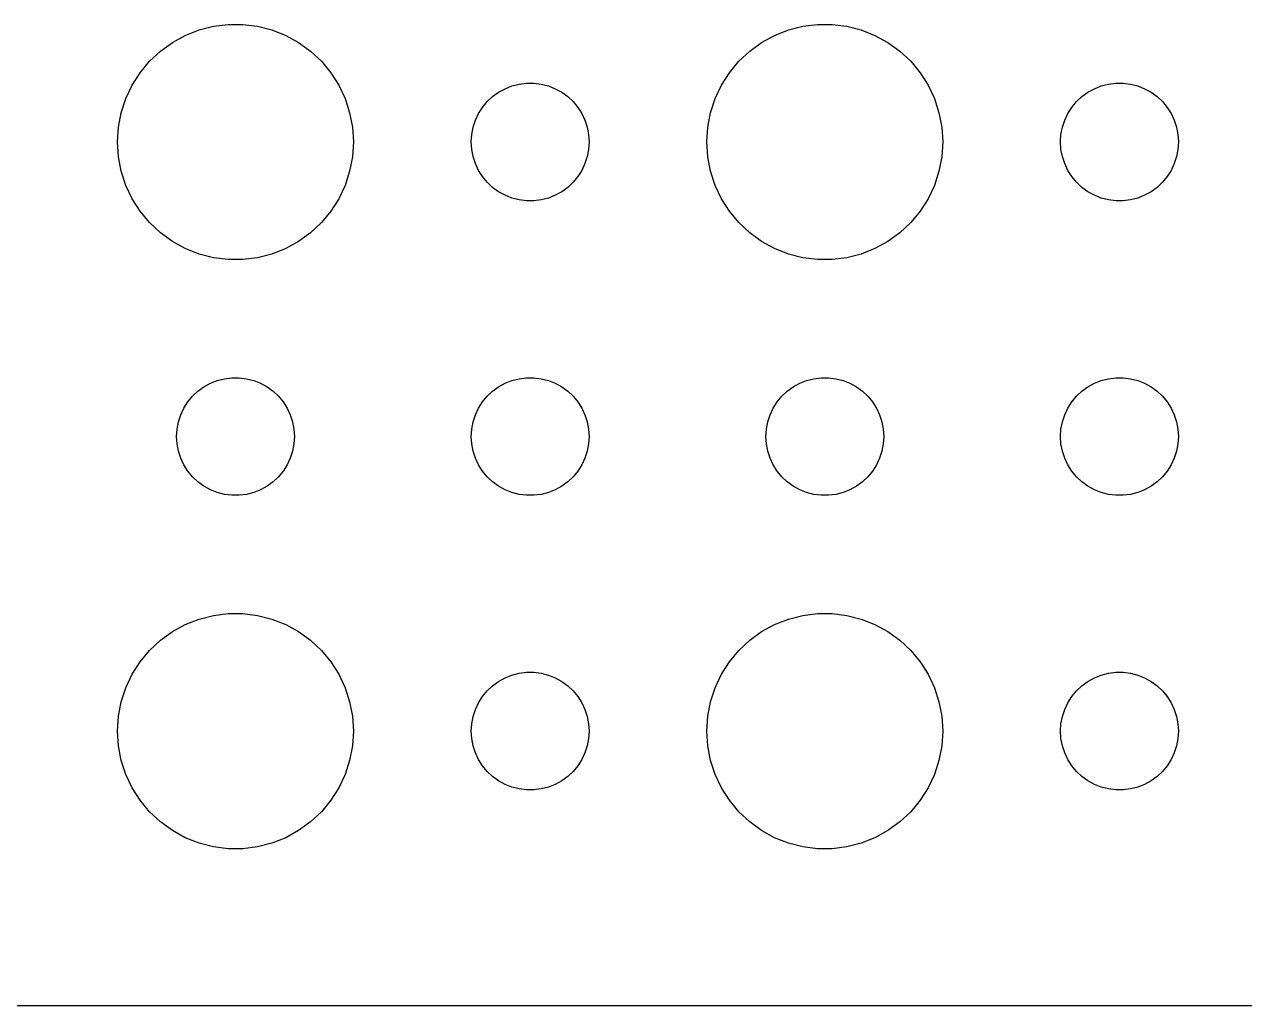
# Model space of a CAD drawing. Header units: metres. Extents: x -134 to 134, y 176 to 394.
# Drawn here: x -102.87 to -71.81, y 176.01 to 200.99 of the extents above; entities that cross this region are included whole.
import ezdxf

# ---------------------------------------------------------------- set-up
doc = ezdxf.new("R2010")
doc.units = ezdxf.units.M

msp = doc.modelspace()

# ---------------------------------------------------------------- linework, layer by layer
for p, q in [((-98.427, 200.853), (-98.0621, 200.947)), ((-98.0621, 200.947), (-97.6884, 200.994)), ((-97.6884, 200.994), (-97.3116, 200.994)), ((-97.3116, 200.994), (-96.9379, 200.947)), ((-96.9379, 200.947), (-96.573, 200.853)), ((-83.427, 200.853), (-83.0621, 200.947)), ((-83.0621, 200.947), (-82.6884, 200.994)), ((-82.6884, 200.994), (-82.3116, 200.994)), ((-82.3116, 200.994), (-81.9379, 200.947)), ((-81.9379, 200.947), (-81.573, 200.853)), ((-99.1075, 200.533), (-98.7773, 200.714)), ((-98.7773, 200.714), (-98.427, 200.853)), ((-96.573, 200.853), (-96.2227, 200.714)), ((-96.2227, 200.714), (-95.8925, 200.533)), ((-84.1075, 200.533), (-83.7773, 200.714)), ((-83.7773, 200.714), (-83.427, 200.853)), ((-81.573, 200.853), (-81.2227, 200.714)), ((-81.2227, 200.714), (-80.8925, 200.533)), ((-99.4123, 200.312), (-99.1075, 200.533)), ((-95.8925, 200.533), (-95.5877, 200.312)), ((-84.4123, 200.312), (-84.1075, 200.533)), ((-80.8925, 200.533), (-80.5877, 200.312)), ((-99.927, 199.763), (-99.6869, 200.054)), ((-99.6869, 200.054), (-99.4123, 200.312)), ((-95.5877, 200.312), (-95.3131, 200.054)), ((-95.3131, 200.054), (-95.073, 199.763)), ((-84.927, 199.763), (-84.6869, 200.054)), ((-84.6869, 200.054), (-84.4123, 200.312)), ((-80.5877, 200.312), (-80.3131, 200.054)), ((-80.3131, 200.054), (-80.073, 199.763)), ((-100.129, 199.445), (-99.927, 199.763)), ((-95.073, 199.763), (-94.8711, 199.445)), ((-85.1289, 199.445), (-84.927, 199.763)), ((-80.073, 199.763), (-79.8711, 199.445)), ((-100.289, 199.104), (-100.129, 199.445)), ((-94.8711, 199.445), (-94.7107, 199.104)), ((-90.6387, 199.357), (-90.4635, 199.427)), ((-90.4635, 199.427), (-90.2811, 199.473)), ((-90.2811, 199.473), (-90.0942, 199.497)), ((-90.0942, 199.497), (-89.9058, 199.497)), ((-89.9058, 199.497), (-89.7189, 199.473)), ((-89.7189, 199.473), (-89.5365, 199.427)), ((-89.5365, 199.427), (-89.3613, 199.357)), ((-85.2893, 199.104), (-85.1289, 199.445)), ((-79.8711, 199.445), (-79.7107, 199.104)), ((-75.6387, 199.357), (-75.4635, 199.427)), ((-75.4635, 199.427), (-75.2811, 199.473)), ((-75.2811, 199.473), (-75.0942, 199.497)), ((-75.0942, 199.497), (-74.9058, 199.497)), ((-74.9058, 199.497), (-74.7189, 199.473)), ((-74.7189, 199.473), (-74.5365, 199.427)), ((-74.5365, 199.427), (-74.3613, 199.357)), ((-100.406, 198.746), (-100.289, 199.104)), ((-94.7107, 199.104), (-94.5943, 198.746)), ((-91.0934, 199.027), (-90.9561, 199.156)), ((-90.9561, 199.156), (-90.8037, 199.266)), ((-90.8037, 199.266), (-90.6387, 199.357)), ((-89.3613, 199.357), (-89.1963, 199.266)), ((-89.1963, 199.266), (-89.0439, 199.156)), ((-89.0439, 199.156), (-88.9065, 199.027)), ((-85.4057, 198.746), (-85.2893, 199.104)), ((-79.7107, 199.104), (-79.5943, 198.746)), ((-76.0934, 199.027), (-75.9561, 199.156)), ((-75.9561, 199.156), (-75.8037, 199.266)), ((-75.8037, 199.266), (-75.6387, 199.357)), ((-74.3613, 199.357), (-74.1963, 199.266)), ((-74.1963, 199.266), (-74.0439, 199.156)), ((-74.0439, 199.156), (-73.9065, 199.027)), ((-91.3145, 198.723), (-91.2135, 198.882)), ((-91.2135, 198.882), (-91.0934, 199.027)), ((-88.9065, 199.027), (-88.7865, 198.882)), ((-88.7865, 198.882), (-88.6855, 198.723)), ((-76.3145, 198.723), (-76.2135, 198.882)), ((-76.2135, 198.882), (-76.0934, 199.027)), ((-73.9065, 199.027), (-73.7865, 198.882)), ((-73.7865, 198.882), (-73.6855, 198.723)), ((-100.476, 198.376), (-100.406, 198.746)), ((-94.5943, 198.746), (-94.5237, 198.376)), ((-91.4529, 198.373), (-91.3947, 198.552)), ((-91.3947, 198.552), (-91.3145, 198.723)), ((-88.6855, 198.723), (-88.6053, 198.552)), ((-88.6053, 198.552), (-88.5471, 198.373)), ((-85.4763, 198.376), (-85.4057, 198.746)), ((-79.5943, 198.746), (-79.5237, 198.376)), ((-76.4529, 198.373), (-76.3947, 198.552)), ((-76.3947, 198.552), (-76.3145, 198.723)), ((-73.6855, 198.723), (-73.6053, 198.552)), ((-73.6053, 198.552), (-73.5471, 198.373)), ((-100.5, 198), (-100.476, 198.376)), ((-94.5237, 198.376), (-94.5, 198)), ((-91.5, 198), (-91.4882, 198.188)), ((-91.4882, 198.188), (-91.4529, 198.373)), ((-88.5471, 198.373), (-88.5118, 198.188)), ((-88.5118, 198.188), (-88.5, 198)), ((-85.5, 198), (-85.4763, 198.376)), ((-79.5237, 198.376), (-79.5, 198)), ((-76.5, 198), (-76.4882, 198.188)), ((-76.4882, 198.188), (-76.4529, 198.373)), ((-73.5471, 198.373), (-73.5118, 198.188)), ((-73.5118, 198.188), (-73.5, 198)), ((-100.476, 197.624), (-100.5, 198)), ((-94.5, 198), (-94.5237, 197.624)), ((-91.4882, 197.812), (-91.5, 198)), ((-88.5, 198), (-88.5118, 197.812)), ((-85.4763, 197.624), (-85.5, 198)), ((-79.5, 198), (-79.5237, 197.624)), ((-76.4882, 197.812), (-76.5, 198)), ((-73.5, 198), (-73.5118, 197.812)), ((-100.406, 197.254), (-100.476, 197.624)), ((-94.5237, 197.624), (-94.5943, 197.254)), ((-91.4529, 197.627), (-91.4882, 197.812)), ((-91.3947, 197.448), (-91.4529, 197.627)), ((-88.5471, 197.627), (-88.6053, 197.448)), ((-88.5118, 197.812), (-88.5471, 197.627)), ((-85.4057, 197.254), (-85.4763, 197.624)), ((-79.5237, 197.624), (-79.5943, 197.254)), ((-76.4529, 197.627), (-76.4882, 197.812)), ((-76.3947, 197.448), (-76.4529, 197.627)), ((-73.5471, 197.627), (-73.6053, 197.448)), ((-73.5118, 197.812), (-73.5471, 197.627)), ((-100.289, 196.896), (-100.406, 197.254)), ((-94.5943, 197.254), (-94.7107, 196.896)), ((-91.3145, 197.277), (-91.3947, 197.448)), ((-91.2135, 197.118), (-91.3145, 197.277)), ((-88.6855, 197.277), (-88.7865, 197.118)), ((-88.6053, 197.448), (-88.6855, 197.277)), ((-85.2893, 196.896), (-85.4057, 197.254)), ((-79.5943, 197.254), (-79.7107, 196.896)), ((-76.3145, 197.277), (-76.3947, 197.448)), ((-76.2135, 197.118), (-76.3145, 197.277)), ((-73.6855, 197.277), (-73.7865, 197.118)), ((-73.6053, 197.448), (-73.6855, 197.277)), ((-91.0934, 196.973), (-91.2135, 197.118)), ((-90.9561, 196.844), (-91.0934, 196.973)), ((-88.9065, 196.973), (-89.0439, 196.844)), ((-88.7865, 197.118), (-88.9065, 196.973)), ((-76.0934, 196.973), (-76.2135, 197.118)), ((-75.9561, 196.844), (-76.0934, 196.973)), ((-73.9065, 196.973), (-74.0439, 196.844)), ((-73.7865, 197.118), (-73.9065, 196.973)), ((-100.129, 196.555), (-100.289, 196.896)), ((-94.7107, 196.896), (-94.8711, 196.555)), ((-90.8037, 196.734), (-90.9561, 196.844)), ((-90.6387, 196.643), (-90.8037, 196.734)), ((-90.4635, 196.573), (-90.6387, 196.643)), ((-89.3613, 196.643), (-89.5365, 196.573)), ((-89.1963, 196.734), (-89.3613, 196.643)), ((-89.0439, 196.844), (-89.1963, 196.734)), ((-85.1289, 196.555), (-85.2893, 196.896)), ((-79.7107, 196.896), (-79.8711, 196.555)), ((-75.8037, 196.734), (-75.9561, 196.844)), ((-75.6387, 196.643), (-75.8037, 196.734)), ((-75.4635, 196.573), (-75.6387, 196.643)), ((-74.3613, 196.643), (-74.5365, 196.573)), ((-74.1963, 196.734), (-74.3613, 196.643)), ((-74.0439, 196.844), (-74.1963, 196.734)), ((-99.927, 196.237), (-100.129, 196.555)), ((-94.8711, 196.555), (-95.073, 196.237)), ((-90.2811, 196.527), (-90.4635, 196.573)), ((-90.0942, 196.503), (-90.2811, 196.527)), ((-89.9058, 196.503), (-90.0942, 196.503)), ((-89.7189, 196.527), (-89.9058, 196.503)), ((-89.5365, 196.573), (-89.7189, 196.527)), ((-84.927, 196.237), (-85.1289, 196.555)), ((-79.8711, 196.555), (-80.073, 196.237)), ((-75.2811, 196.527), (-75.4635, 196.573)), ((-75.0942, 196.503), (-75.2811, 196.527)), ((-74.9058, 196.503), (-75.0942, 196.503)), ((-74.7189, 196.527), (-74.9058, 196.503)), ((-74.5365, 196.573), (-74.7189, 196.527)), ((-99.6869, 195.946), (-99.927, 196.237)), ((-95.073, 196.237), (-95.3131, 195.946)), ((-84.6869, 195.946), (-84.927, 196.237)), ((-80.073, 196.237), (-80.3131, 195.946)), ((-99.4123, 195.688), (-99.6869, 195.946)), ((-99.1075, 195.467), (-99.4123, 195.688)), ((-95.5877, 195.688), (-95.8925, 195.467)), ((-95.3131, 195.946), (-95.5877, 195.688)), ((-84.4123, 195.688), (-84.6869, 195.946)), ((-84.1075, 195.467), (-84.4123, 195.688)), ((-80.5877, 195.688), (-80.8925, 195.467)), ((-80.3131, 195.946), (-80.5877, 195.688)), ((-98.7773, 195.286), (-99.1075, 195.467)), ((-95.8925, 195.467), (-96.2227, 195.286)), ((-83.7773, 195.286), (-84.1075, 195.467)), ((-80.8925, 195.467), (-81.2227, 195.286)), ((-98.427, 195.147), (-98.7773, 195.286)), ((-98.0621, 195.053), (-98.427, 195.147)), ((-97.6884, 195.006), (-98.0621, 195.053)), ((-96.9379, 195.053), (-97.3116, 195.006)), ((-96.573, 195.147), (-96.9379, 195.053)), ((-96.2227, 195.286), (-96.573, 195.147)), ((-83.427, 195.147), (-83.7773, 195.286)), ((-83.0621, 195.053), (-83.427, 195.147)), ((-82.6884, 195.006), (-83.0621, 195.053)), ((-81.9379, 195.053), (-82.3116, 195.006)), ((-81.573, 195.147), (-81.9379, 195.053)), ((-81.2227, 195.286), (-81.573, 195.147)), ((-97.3116, 195.006), (-97.6884, 195.006)), ((-82.3116, 195.006), (-82.6884, 195.006)), ((-97.9635, 191.927), (-97.7811, 191.973)), ((-97.7811, 191.973), (-97.5942, 191.997)), ((-97.5942, 191.997), (-97.4058, 191.997)), ((-97.4058, 191.997), (-97.2189, 191.973)), ((-97.2189, 191.973), (-97.0365, 191.927)), ((-90.4635, 191.927), (-90.2811, 191.973)), ((-90.2811, 191.973), (-90.0942, 191.997)), ((-90.0942, 191.997), (-89.9058, 191.997)), ((-89.9058, 191.997), (-89.7189, 191.973)), ((-89.7189, 191.973), (-89.5365, 191.927)), ((-82.9635, 191.927), (-82.7811, 191.973)), ((-82.7811, 191.973), (-82.5942, 191.997)), ((-82.5942, 191.997), (-82.4058, 191.997)), ((-82.4058, 191.997), (-82.2189, 191.973)), ((-82.2189, 191.973), (-82.0365, 191.927)), ((-75.4635, 191.927), (-75.2811, 191.973)), ((-75.2811, 191.973), (-75.0942, 191.997)), ((-75.0942, 191.997), (-74.9058, 191.997)), ((-74.9058, 191.997), (-74.7189, 191.973)), ((-74.7189, 191.973), (-74.5365, 191.927)), ((-98.5934, 191.527), (-98.4561, 191.656)), ((-98.4561, 191.656), (-98.3037, 191.766)), ((-98.3037, 191.766), (-98.1387, 191.857)), ((-98.1387, 191.857), (-97.9635, 191.927)), ((-97.0365, 191.927), (-96.8613, 191.857)), ((-96.8613, 191.857), (-96.6963, 191.766)), ((-96.6963, 191.766), (-96.5439, 191.656)), ((-96.5439, 191.656), (-96.4065, 191.527)), ((-91.0934, 191.527), (-90.9561, 191.656)), ((-90.9561, 191.656), (-90.8037, 191.766)), ((-90.8037, 191.766), (-90.6387, 191.857)), ((-90.6387, 191.857), (-90.4635, 191.927)), ((-89.5365, 191.927), (-89.3613, 191.857)), ((-89.3613, 191.857), (-89.1963, 191.766)), ((-89.1963, 191.766), (-89.0439, 191.656)), ((-89.0439, 191.656), (-88.9065, 191.527)), ((-83.5934, 191.527), (-83.4561, 191.656)), ((-83.4561, 191.656), (-83.3037, 191.766)), ((-83.3037, 191.766), (-83.1387, 191.857)), ((-83.1387, 191.857), (-82.9635, 191.927)), ((-82.0365, 191.927), (-81.8613, 191.857)), ((-81.8613, 191.857), (-81.6963, 191.766)), ((-81.6963, 191.766), (-81.5439, 191.656)), ((-81.5439, 191.656), (-81.4065, 191.527)), ((-76.0934, 191.527), (-75.9561, 191.656)), ((-75.9561, 191.656), (-75.8037, 191.766)), ((-75.8037, 191.766), (-75.6387, 191.857)), ((-75.6387, 191.857), (-75.4635, 191.927)), ((-74.5365, 191.927), (-74.3613, 191.857)), ((-74.3613, 191.857), (-74.1963, 191.766)), ((-74.1963, 191.766), (-74.0439, 191.656)), ((-74.0439, 191.656), (-73.9065, 191.527)), ((-98.8145, 191.223), (-98.7135, 191.382)), ((-98.7135, 191.382), (-98.5934, 191.527)), ((-96.4065, 191.527), (-96.2865, 191.382)), ((-96.2865, 191.382), (-96.1855, 191.223)), ((-91.3145, 191.223), (-91.2135, 191.382)), ((-91.2135, 191.382), (-91.0934, 191.527)), ((-88.9065, 191.527), (-88.7865, 191.382)), ((-88.7865, 191.382), (-88.6855, 191.223)), ((-83.8145, 191.223), (-83.7135, 191.382)), ((-83.7135, 191.382), (-83.5934, 191.527)), ((-81.4065, 191.527), (-81.2865, 191.382)), ((-81.2865, 191.382), (-81.1855, 191.223)), ((-76.3145, 191.223), (-76.2135, 191.382)), ((-76.2135, 191.382), (-76.0934, 191.527)), ((-73.9065, 191.527), (-73.7865, 191.382)), ((-73.7865, 191.382), (-73.6855, 191.223)), ((-98.9529, 190.873), (-98.8947, 191.052)), ((-98.8947, 191.052), (-98.8145, 191.223)), ((-96.1855, 191.223), (-96.1053, 191.052)), ((-96.1053, 191.052), (-96.0471, 190.873)), ((-91.4529, 190.873), (-91.3947, 191.052)), ((-91.3947, 191.052), (-91.3145, 191.223)), ((-88.6855, 191.223), (-88.6053, 191.052)), ((-88.6053, 191.052), (-88.5471, 190.873)), ((-83.9529, 190.873), (-83.8947, 191.052)), ((-83.8947, 191.052), (-83.8145, 191.223)), ((-81.1855, 191.223), (-81.1053, 191.052)), ((-81.1053, 191.052), (-81.0471, 190.873)), ((-76.4529, 190.873), (-76.3947, 191.052)), ((-76.3947, 191.052), (-76.3145, 191.223)), ((-73.6855, 191.223), (-73.6053, 191.052)), ((-73.6053, 191.052), (-73.5471, 190.873)), ((-98.9882, 190.688), (-98.9529, 190.873)), ((-96.0471, 190.873), (-96.0118, 190.688)), ((-91.4882, 190.688), (-91.4529, 190.873)), ((-88.5471, 190.873), (-88.5118, 190.688)), ((-83.9882, 190.688), (-83.9529, 190.873)), ((-81.0471, 190.873), (-81.0118, 190.688)), ((-76.4882, 190.688), (-76.4529, 190.873)), ((-73.5471, 190.873), (-73.5118, 190.688)), ((-99, 190.5), (-98.9882, 190.688)), ((-98.9882, 190.312), (-99, 190.5)), ((-96.0118, 190.688), (-96, 190.5)), ((-96, 190.5), (-96.0118, 190.312)), ((-91.5, 190.5), (-91.4882, 190.688)), ((-91.4882, 190.312), (-91.5, 190.5)), ((-88.5118, 190.688), (-88.5, 190.5)), ((-88.5, 190.5), (-88.5118, 190.312)), ((-84, 190.5), (-83.9882, 190.688)), ((-83.9882, 190.312), (-84, 190.5)), ((-81.0118, 190.688), (-81, 190.5)), ((-81, 190.5), (-81.0118, 190.312)), ((-76.5, 190.5), (-76.4882, 190.688)), ((-76.4882, 190.312), (-76.5, 190.5)), ((-73.5118, 190.688), (-73.5, 190.5)), ((-73.5, 190.5), (-73.5118, 190.312)), ((-98.9529, 190.127), (-98.9882, 190.312)), ((-98.8947, 189.948), (-98.9529, 190.127)), ((-96.0471, 190.127), (-96.1053, 189.948)), ((-96.0118, 190.312), (-96.0471, 190.127)), ((-91.4529, 190.127), (-91.4882, 190.312)), ((-91.3947, 189.948), (-91.4529, 190.127)), ((-88.5471, 190.127), (-88.6053, 189.948)), ((-88.5118, 190.312), (-88.5471, 190.127)), ((-83.9529, 190.127), (-83.9882, 190.312)), ((-83.8947, 189.948), (-83.9529, 190.127)), ((-81.0471, 190.127), (-81.1053, 189.948)), ((-81.0118, 190.312), (-81.0471, 190.127)), ((-76.4529, 190.127), (-76.4882, 190.312)), ((-76.3947, 189.948), (-76.4529, 190.127)), ((-73.5471, 190.127), (-73.6053, 189.948)), ((-73.5118, 190.312), (-73.5471, 190.127)), ((-98.8145, 189.777), (-98.8947, 189.948)), ((-98.7135, 189.618), (-98.8145, 189.777)), ((-96.1855, 189.777), (-96.2865, 189.618)), ((-96.1053, 189.948), (-96.1855, 189.777)), ((-91.3145, 189.777), (-91.3947, 189.948)), ((-91.2135, 189.618), (-91.3145, 189.777)), ((-88.6855, 189.777), (-88.7865, 189.618)), ((-88.6053, 189.948), (-88.6855, 189.777)), ((-83.8145, 189.777), (-83.8947, 189.948)), ((-83.7135, 189.618), (-83.8145, 189.777)), ((-81.1855, 189.777), (-81.2865, 189.618)), ((-81.1053, 189.948), (-81.1855, 189.777)), ((-76.3145, 189.777), (-76.3947, 189.948)), ((-76.2135, 189.618), (-76.3145, 189.777)), ((-73.6855, 189.777), (-73.7865, 189.618)), ((-73.6053, 189.948), (-73.6855, 189.777)), ((-98.5934, 189.473), (-98.7135, 189.618)), ((-98.4561, 189.344), (-98.5934, 189.473)), ((-96.4065, 189.473), (-96.5439, 189.344)), ((-96.2865, 189.618), (-96.4065, 189.473)), ((-91.0934, 189.473), (-91.2135, 189.618)), ((-90.9561, 189.344), (-91.0934, 189.473)), ((-88.9065, 189.473), (-89.0439, 189.344)), ((-88.7865, 189.618), (-88.9065, 189.473)), ((-83.5934, 189.473), (-83.7135, 189.618)), ((-83.4561, 189.344), (-83.5934, 189.473)), ((-81.4065, 189.473), (-81.5439, 189.344)), ((-81.2865, 189.618), (-81.4065, 189.473)), ((-76.0934, 189.473), (-76.2135, 189.618)), ((-75.9561, 189.344), (-76.0934, 189.473)), ((-73.9065, 189.473), (-74.0439, 189.344)), ((-73.7865, 189.618), (-73.9065, 189.473)), ((-98.3037, 189.234), (-98.4561, 189.344)), ((-98.1387, 189.143), (-98.3037, 189.234)), ((-96.6963, 189.234), (-96.8613, 189.143)), ((-96.5439, 189.344), (-96.6963, 189.234)), ((-90.8037, 189.234), (-90.9561, 189.344)), ((-90.6387, 189.143), (-90.8037, 189.234)), ((-89.1963, 189.234), (-89.3613, 189.143)), ((-89.0439, 189.344), (-89.1963, 189.234)), ((-83.3037, 189.234), (-83.4561, 189.344)), ((-83.1387, 189.143), (-83.3037, 189.234)), ((-81.6963, 189.234), (-81.8613, 189.143)), ((-81.5439, 189.344), (-81.6963, 189.234)), ((-75.8037, 189.234), (-75.9561, 189.344)), ((-75.6387, 189.143), (-75.8037, 189.234)), ((-74.1963, 189.234), (-74.3613, 189.143)), ((-74.0439, 189.344), (-74.1963, 189.234)), ((-97.9635, 189.073), (-98.1387, 189.143)), ((-97.7811, 189.027), (-97.9635, 189.073)), ((-97.5942, 189.003), (-97.7811, 189.027)), ((-97.4058, 189.003), (-97.5942, 189.003)), ((-97.2189, 189.027), (-97.4058, 189.003)), ((-97.0365, 189.073), (-97.2189, 189.027)), ((-96.8613, 189.143), (-97.0365, 189.073)), ((-90.4635, 189.073), (-90.6387, 189.143)), ((-90.2811, 189.027), (-90.4635, 189.073)), ((-90.0942, 189.003), (-90.2811, 189.027)), ((-89.9058, 189.003), (-90.0942, 189.003)), ((-89.7189, 189.027), (-89.9058, 189.003)), ((-89.5365, 189.073), (-89.7189, 189.027)), ((-89.3613, 189.143), (-89.5365, 189.073)), ((-82.9635, 189.073), (-83.1387, 189.143)), ((-82.7811, 189.027), (-82.9635, 189.073)), ((-82.5942, 189.003), (-82.7811, 189.027)), ((-82.4058, 189.003), (-82.5942, 189.003)), ((-82.2189, 189.027), (-82.4058, 189.003)), ((-82.0365, 189.073), (-82.2189, 189.027)), ((-81.8613, 189.143), (-82.0365, 189.073)), ((-75.4635, 189.073), (-75.6387, 189.143)), ((-75.2811, 189.027), (-75.4635, 189.073)), ((-75.0942, 189.003), (-75.2811, 189.027)), ((-74.9058, 189.003), (-75.0942, 189.003)), ((-74.7189, 189.027), (-74.9058, 189.003)), ((-74.5365, 189.073), (-74.7189, 189.027)), ((-74.3613, 189.143), (-74.5365, 189.073)), ((-98.7773, 185.714), (-98.427, 185.853)), ((-98.427, 185.853), (-98.0621, 185.947)), ((-98.0621, 185.947), (-97.6884, 185.994)), ((-97.6884, 185.994), (-97.3116, 185.994)), ((-97.3116, 185.994), (-96.9379, 185.947)), ((-96.9379, 185.947), (-96.573, 185.853)), ((-96.573, 185.853), (-96.2227, 185.714)), ((-83.7773, 185.714), (-83.427, 185.853)), ((-83.427, 185.853), (-83.0621, 185.947)), ((-83.0621, 185.947), (-82.6884, 185.994)), ((-82.6884, 185.994), (-82.3116, 185.994)), ((-82.3116, 185.994), (-81.9379, 185.947)), ((-81.9379, 185.947), (-81.573, 185.853)), ((-81.573, 185.853), (-81.2227, 185.714)), ((-99.4123, 185.312), (-99.1075, 185.533)), ((-99.1075, 185.533), (-98.7773, 185.714)), ((-96.2227, 185.714), (-95.8925, 185.533)), ((-95.8925, 185.533), (-95.5877, 185.312)), ((-84.4123, 185.312), (-84.1075, 185.533)), ((-84.1075, 185.533), (-83.7773, 185.714)), ((-81.2227, 185.714), (-80.8925, 185.533)), ((-80.8925, 185.533), (-80.5877, 185.312)), ((-99.6869, 185.054), (-99.4123, 185.312)), ((-95.5877, 185.312), (-95.3131, 185.054)), ((-84.6869, 185.054), (-84.4123, 185.312)), ((-80.5877, 185.312), (-80.3131, 185.054)), ((-99.927, 184.763), (-99.6869, 185.054)), ((-95.3131, 185.054), (-95.073, 184.763)), ((-84.927, 184.763), (-84.6869, 185.054)), ((-80.3131, 185.054), (-80.073, 184.763)), ((-100.129, 184.445), (-99.927, 184.763)), ((-95.073, 184.763), (-94.8711, 184.445)), ((-90.2811, 184.473), (-90.0942, 184.497)), ((-90.0942, 184.497), (-89.9058, 184.497)), ((-89.9058, 184.497), (-89.7189, 184.473)), ((-85.1289, 184.445), (-84.927, 184.763)), ((-80.073, 184.763), (-79.8711, 184.445)), ((-75.2811, 184.473), (-75.0942, 184.497)), ((-75.0942, 184.497), (-74.9058, 184.497)), ((-74.9058, 184.497), (-74.7189, 184.473)), ((-100.289, 184.104), (-100.129, 184.445)), ((-94.8711, 184.445), (-94.7107, 184.104)), ((-90.9561, 184.156), (-90.8037, 184.266)), ((-90.8037, 184.266), (-90.6387, 184.357)), ((-90.6387, 184.357), (-90.4635, 184.427)), ((-90.4635, 184.427), (-90.2811, 184.473)), ((-89.7189, 184.473), (-89.5365, 184.427)), ((-89.5365, 184.427), (-89.3613, 184.357)), ((-89.3613, 184.357), (-89.1963, 184.266)), ((-89.1963, 184.266), (-89.0439, 184.156)), ((-85.2893, 184.104), (-85.1289, 184.445)), ((-79.8711, 184.445), (-79.7107, 184.104)), ((-75.9561, 184.156), (-75.8037, 184.266)), ((-75.8037, 184.266), (-75.6387, 184.357)), ((-75.6387, 184.357), (-75.4635, 184.427)), ((-75.4635, 184.427), (-75.2811, 184.473)), ((-74.7189, 184.473), (-74.5365, 184.427)), ((-74.5365, 184.427), (-74.3613, 184.357)), ((-74.3613, 184.357), (-74.1963, 184.266)), ((-74.1963, 184.266), (-74.0439, 184.156)), ((-100.406, 183.746), (-100.289, 184.104)), ((-94.7107, 184.104), (-94.5943, 183.746)), ((-91.3145, 183.723), (-91.2135, 183.882)), ((-91.2135, 183.882), (-91.0934, 184.027)), ((-91.0934, 184.027), (-90.9561, 184.156)), ((-89.0439, 184.156), (-88.9065, 184.027)), ((-88.9065, 184.027), (-88.7865, 183.882)), ((-88.7865, 183.882), (-88.6855, 183.723)), ((-85.4057, 183.746), (-85.2893, 184.104)), ((-79.7107, 184.104), (-79.5943, 183.746)), ((-76.3145, 183.723), (-76.2135, 183.882)), ((-76.2135, 183.882), (-76.0934, 184.027)), ((-76.0934, 184.027), (-75.9561, 184.156)), ((-74.0439, 184.156), (-73.9065, 184.027)), ((-73.9065, 184.027), (-73.7865, 183.882)), ((-73.7865, 183.882), (-73.6855, 183.723)), ((-100.476, 183.376), (-100.406, 183.746)), ((-94.5943, 183.746), (-94.5237, 183.376)), ((-91.3947, 183.552), (-91.3145, 183.723)), ((-88.6855, 183.723), (-88.6053, 183.552)), ((-85.4763, 183.376), (-85.4057, 183.746)), ((-79.5943, 183.746), (-79.5237, 183.376)), ((-76.3947, 183.552), (-76.3145, 183.723)), ((-73.6855, 183.723), (-73.6053, 183.552)), ((-100.5, 183), (-100.476, 183.376)), ((-94.5237, 183.376), (-94.5, 183)), ((-91.4882, 183.188), (-91.4529, 183.373)), ((-91.4529, 183.373), (-91.3947, 183.552)), ((-88.6053, 183.552), (-88.5471, 183.373)), ((-88.5471, 183.373), (-88.5118, 183.188)), ((-85.5, 183), (-85.4763, 183.376)), ((-79.5237, 183.376), (-79.5, 183)), ((-76.4882, 183.188), (-76.4529, 183.373)), ((-76.4529, 183.373), (-76.3947, 183.552)), ((-73.6053, 183.552), (-73.5471, 183.373)), ((-73.5471, 183.373), (-73.5118, 183.188)), ((-100.476, 182.624), (-100.5, 183)), ((-94.5, 183), (-94.5237, 182.624)), ((-91.5, 183), (-91.4882, 183.188)), ((-91.4882, 182.812), (-91.5, 183)), ((-88.5118, 183.188), (-88.5, 183)), ((-88.5, 183), (-88.5118, 182.812)), ((-85.4763, 182.624), (-85.5, 183)), ((-79.5, 183), (-79.5237, 182.624)), ((-76.5, 183), (-76.4882, 183.188)), ((-76.4882, 182.812), (-76.5, 183)), ((-73.5118, 183.188), (-73.5, 183)), ((-73.5, 183), (-73.5118, 182.812)), ((-100.406, 182.254), (-100.476, 182.624)), ((-94.5237, 182.624), (-94.5943, 182.254)), ((-91.4529, 182.627), (-91.4882, 182.812)), ((-91.3947, 182.448), (-91.4529, 182.627)), ((-88.5471, 182.627), (-88.6053, 182.448)), ((-88.5118, 182.812), (-88.5471, 182.627)), ((-85.4057, 182.254), (-85.4763, 182.624)), ((-79.5237, 182.624), (-79.5943, 182.254)), ((-76.4529, 182.627), (-76.4882, 182.812)), ((-76.3947, 182.448), (-76.4529, 182.627)), ((-73.5471, 182.627), (-73.6053, 182.448)), ((-73.5118, 182.812), (-73.5471, 182.627)), ((-91.3145, 182.277), (-91.3947, 182.448)), ((-88.6053, 182.448), (-88.6855, 182.277)), ((-76.3145, 182.277), (-76.3947, 182.448)), ((-73.6053, 182.448), (-73.6855, 182.277)), ((-100.289, 181.896), (-100.406, 182.254)), ((-94.5943, 182.254), (-94.7107, 181.896)), ((-91.2135, 182.118), (-91.3145, 182.277)), ((-91.0934, 181.973), (-91.2135, 182.118)), ((-88.7865, 182.118), (-88.9065, 181.973)), ((-88.6855, 182.277), (-88.7865, 182.118)), ((-85.2893, 181.896), (-85.4057, 182.254)), ((-79.5943, 182.254), (-79.7107, 181.896)), ((-76.2135, 182.118), (-76.3145, 182.277)), ((-76.0934, 181.973), (-76.2135, 182.118)), ((-73.7865, 182.118), (-73.9065, 181.973)), ((-73.6855, 182.277), (-73.7865, 182.118)), ((-100.129, 181.555), (-100.289, 181.896)), ((-94.7107, 181.896), (-94.8711, 181.555)), ((-90.9561, 181.844), (-91.0934, 181.973)), ((-90.8037, 181.734), (-90.9561, 181.844)), ((-90.6387, 181.643), (-90.8037, 181.734)), ((-89.1963, 181.734), (-89.3613, 181.643)), ((-89.0439, 181.844), (-89.1963, 181.734)), ((-88.9065, 181.973), (-89.0439, 181.844)), ((-85.1289, 181.555), (-85.2893, 181.896)), ((-79.7107, 181.896), (-79.8711, 181.555)), ((-75.9561, 181.844), (-76.0934, 181.973)), ((-75.8037, 181.734), (-75.9561, 181.844)), ((-75.6387, 181.643), (-75.8037, 181.734)), ((-74.1963, 181.734), (-74.3613, 181.643)), ((-74.0439, 181.844), (-74.1963, 181.734)), ((-73.9065, 181.973), (-74.0439, 181.844)), ((-99.927, 181.237), (-100.129, 181.555)), ((-94.8711, 181.555), (-95.073, 181.237)), ((-90.4635, 181.573), (-90.6387, 181.643)), ((-90.2811, 181.527), (-90.4635, 181.573)), ((-90.0942, 181.503), (-90.2811, 181.527)), ((-89.9058, 181.503), (-90.0942, 181.503)), ((-89.7189, 181.527), (-89.9058, 181.503)), ((-89.5365, 181.573), (-89.7189, 181.527)), ((-89.3613, 181.643), (-89.5365, 181.573)), ((-84.927, 181.237), (-85.1289, 181.555)), ((-79.8711, 181.555), (-80.073, 181.237)), ((-75.4635, 181.573), (-75.6387, 181.643)), ((-75.2811, 181.527), (-75.4635, 181.573)), ((-75.0942, 181.503), (-75.2811, 181.527)), ((-74.9058, 181.503), (-75.0942, 181.503)), ((-74.7189, 181.527), (-74.9058, 181.503)), ((-74.5365, 181.573), (-74.7189, 181.527)), ((-74.3613, 181.643), (-74.5365, 181.573)), ((-99.6869, 180.946), (-99.927, 181.237)), ((-95.073, 181.237), (-95.3131, 180.946)), ((-84.6869, 180.946), (-84.927, 181.237)), ((-80.073, 181.237), (-80.3131, 180.946)), ((-99.4123, 180.688), (-99.6869, 180.946)), ((-95.3131, 180.946), (-95.5877, 180.688)), ((-84.4123, 180.688), (-84.6869, 180.946)), ((-80.3131, 180.946), (-80.5877, 180.688)), ((-99.1075, 180.467), (-99.4123, 180.688)), ((-98.7773, 180.286), (-99.1075, 180.467)), ((-95.8925, 180.467), (-96.2227, 180.286)), ((-95.5877, 180.688), (-95.8925, 180.467)), ((-84.1075, 180.467), (-84.4123, 180.688)), ((-83.7773, 180.286), (-84.1075, 180.467)), ((-80.8925, 180.467), (-81.2227, 180.286)), ((-80.5877, 180.688), (-80.8925, 180.467)), ((-98.427, 180.147), (-98.7773, 180.286)), ((-98.0621, 180.053), (-98.427, 180.147)), ((-96.573, 180.147), (-96.9379, 180.053)), ((-96.2227, 180.286), (-96.573, 180.147)), ((-83.427, 180.147), (-83.7773, 180.286)), ((-83.0621, 180.053), (-83.427, 180.147)), ((-81.573, 180.147), (-81.9379, 180.053)), ((-81.2227, 180.286), (-81.573, 180.147)), ((-97.6884, 180.006), (-98.0621, 180.053)), ((-97.3116, 180.006), (-97.6884, 180.006)), ((-96.9379, 180.053), (-97.3116, 180.006)), ((-82.6884, 180.006), (-83.0621, 180.053)), ((-82.3116, 180.006), (-82.6884, 180.006)), ((-81.9379, 180.053), (-82.3116, 180.006)), ((-129.814, 176.01), (129.814, 176.01))]:
    msp.add_line(p, q)

doc.saveas('drawing.dxf')
